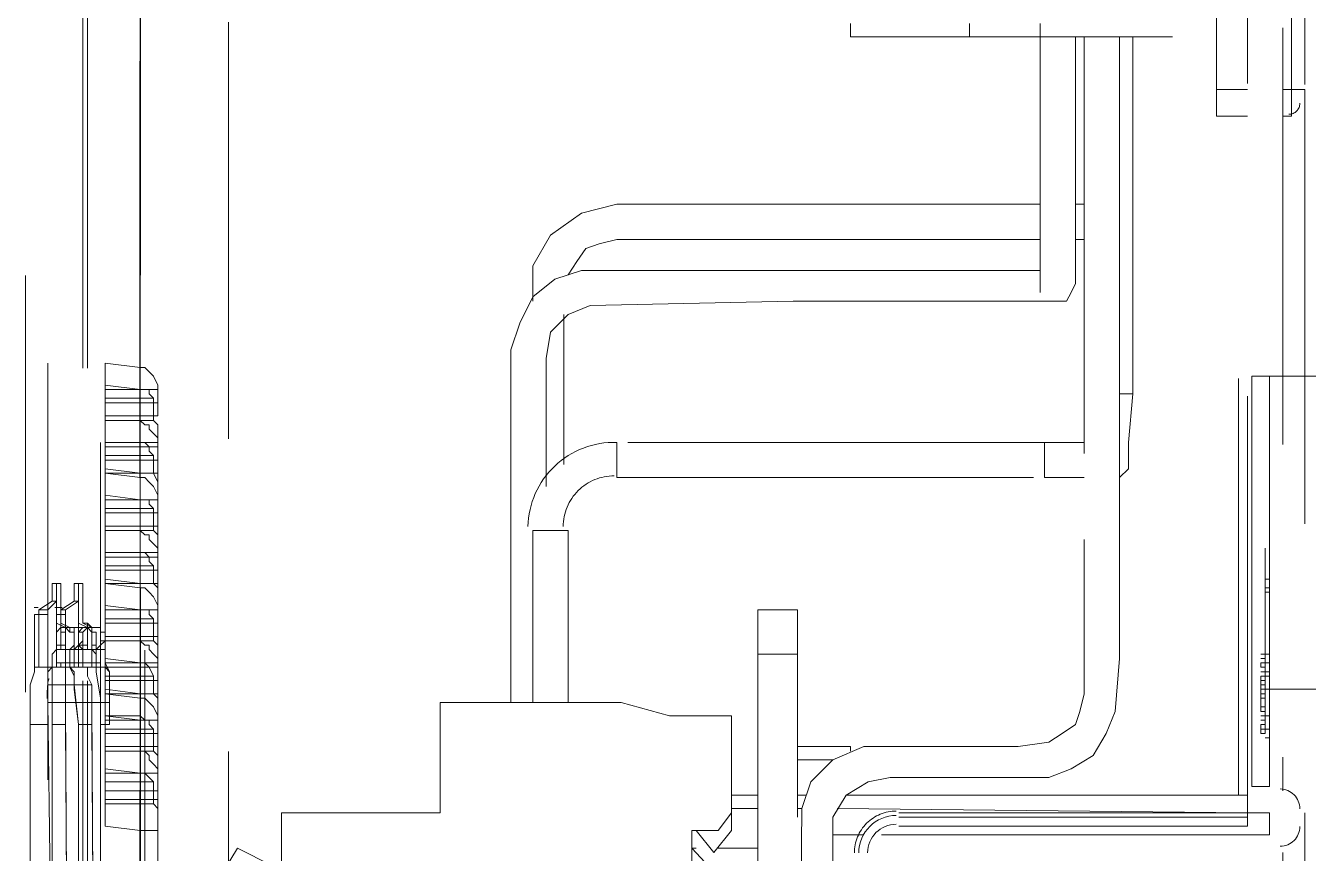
# Model space of a CAD drawing. Header units: metres. Extents: x 2999 to 3164, y 1641 to 1678.
# Drawn here: x 3140.785 to 3141.4, y 1665.201 to 1665.599 of the extents above; entities that cross this region are included whole.
import ezdxf

# ---------------------------------------------------------------- set-up
doc = ezdxf.new("R2010")
doc.units = ezdxf.units.M
doc.linetypes.add('CONTORNO_QUADRO_T', pattern=[0.35, 0.2, -0.15])
doc.layers.add('PDF28_Geometry', color=7, linetype='Continuous')

msp = doc.modelspace()

# ---------------------------------------------------------------- linework, layer by layer
at = {"layer": 'PDF28_Geometry', "linetype": 'CONTORNO_QUADRO_T', "lineweight": 25}
msp.add_lwpolyline([(3140.83991, 1660.48166), (3140.83991, 1668.34292), (3140.83991, 1668.47892), (3140.83991, 1662.10514)], dxfattribs=at)
at = {"layer": 'PDF28_Geometry', "linetype": 'CONTORNO_QUADRO_T', "lineweight": 15}
for points in [[(3140.83991, 1666.44851), (3140.83991, 1666.44639), (3140.83991, 1664.73402), (3140.83991, 1664.7319), (3140.83991, 1664.72979), (3140.83991, 1663.01741), (3140.83991, 1663.0153), (3140.83991, 1663.01318)], [(3140.89918, 1666.39348), (3140.89918, 1666.30034), (3140.88225, 1666.30034), (3140.88225, 1665.19545)], [(3140.83991, 1666.37866), (3140.83991, 1664.88219)], [(3140.80817, 1666.36596), (3140.81028, 1666.36384), (3140.81028, 1666.35749), (3140.8124, 1666.33421), (3140.8124, 1664.77635), (3140.81028, 1664.75519), (3140.81028, 1664.74884), (3140.80817, 1664.74672), (3140.787, 1664.74884), (3140.787, 1664.78905), (3140.787, 1664.8208), (3140.787, 1664.82504), (3140.787, 1664.8335), (3140.787, 1664.83774), (3140.787, 1664.8335), (3140.787, 1664.82504), (3140.787, 1664.83139), (3140.787, 1664.83562)], [(3140.78488, 1664.92875), (3140.78488, 1666.35326)], [(3140.8124, 1666.33421), (3140.81452, 1666.33421), (3140.81452, 1664.77635), (3140.8124, 1664.77635)], [(3141.3712, 1664.90335), (3141.3712, 1665.21027), (3141.38178, 1665.21027), (3141.38178, 1665.22085), (3141.3712, 1665.22085), (3141.3712, 1666.25166)], [(3141.33521, 1666.24531), (3141.33521, 1665.59338), (3141.27171, 1665.59338), (3141.27171, 1665.59973)], [(3141.35638, 1665.61667), (3141.35638, 1665.56798), (3141.3712, 1665.56798)], [(3141.23785, 1665.59973), (3141.23785, 1665.59338), (3141.1807, 1665.59338), (3141.1807, 1665.59973)], [(3141.03465, 1665.37748), (3141.03465, 1665.42617), (3141.03465, 1665.43887), (3141.03676, 1665.45157), (3141.04523, 1665.46003), (3141.05581, 1665.46427), (3141.15318, 1665.46638), (3141.25055, 1665.46638), (3141.27171, 1665.46638), (3141.27806, 1665.46638), (3141.28018, 1665.46638), (3141.28441, 1665.46638), (3141.28653, 1665.47062), (3141.28865, 1665.47485), (3141.28865, 1665.47908), (3141.28865, 1665.49178), (3141.28865, 1665.52353), (3141.28865, 1665.59338)], [(3141.29288, 1665.59338), (3141.29288, 1665.35208), (3141.29288, 1665.29282), (3141.29288, 1665.278), (3141.29076, 1665.26953), (3141.28865, 1665.26318), (3141.2823, 1665.25895), (3141.27595, 1665.25472), (3141.26113, 1665.2526), (3141.20186, 1665.2526), (3141.18705, 1665.2526), (3141.17223, 1665.24625), (3141.16165, 1665.23567), (3141.15741, 1665.22297), (3141.1553, 1664.98167)], [(3141.17223, 1664.92664), (3141.17223, 1664.92875), (3141.17223, 1664.9351), (3141.17223, 1664.95839), (3141.17223, 1665.00707), (3141.17223, 1665.10655), (3141.17223, 1665.20603), (3141.17223, 1665.21873), (3141.17858, 1665.22932), (3141.18916, 1665.23567), (3141.19975, 1665.23778), (3141.25055, 1665.23778), (3141.27595, 1665.23778), (3141.28653, 1665.24202), (3141.29711, 1665.24837), (3141.30346, 1665.25895), (3141.3077, 1665.26953), (3141.30981, 1665.29493), (3141.30981, 1665.39442), (3141.30981, 1665.59338)], [(3141.23785, 1665.59338), (3141.27171, 1665.59338), (3141.27171, 1665.50448), (3141.27171, 1665.48332), (3141.27171, 1665.47697), (3141.27171, 1665.47273), (3141.27171, 1665.47062)], [(3141.30981, 1665.38172), (3141.31405, 1665.38595), (3141.31405, 1665.39018), (3141.31405, 1665.39865), (3141.31616, 1665.42193), (3141.31616, 1665.59338)], [(3141.38813, 1665.59762), (3141.38813, 1665.23143)], [(3141.35638, 1665.56798), (3141.35638, 1665.55528), (3141.3712, 1665.55528)], [(3141.39236, 1665.56798), (3141.38813, 1665.56798)], [(3141.39871, 1665.56798), (3141.39871, 1665.55952), (3141.39871, 1665.22085), (3141.39871, 1665.21238), (3141.39871, 1664.7446)], [(3141.36696, 1665.22932), (3141.36696, 1665.55528)], [(3141.38813, 1665.55528), (3141.39236, 1665.55528)], [(3141.27171, 1665.51295), (3141.13625, 1665.51295), (3141.06851, 1665.51295), (3141.05158, 1665.50872), (3141.03676, 1665.49813), (3141.0283, 1665.48332), (3141.0283, 1665.46638)], [(3141.29288, 1665.51295), (3141.28865, 1665.51295)], [(3141.04523, 1665.47908), (3141.04946, 1665.48543), (3141.0537, 1665.49178), (3141.06005, 1665.4939), (3141.06851, 1665.49602), (3141.09603, 1665.49602), (3141.1553, 1665.49602), (3141.27171, 1665.49602)], [(3141.28865, 1665.49602), (3141.29288, 1665.49602)], [(3141.27171, 1665.4812), (3141.26113, 1665.4812), (3141.24843, 1665.4812), (3141.22091, 1665.4812), (3141.16376, 1665.4812), (3141.05158, 1665.4812), (3141.03888, 1665.47697), (3141.0283, 1665.4685), (3141.02195, 1665.4558), (3141.01771, 1665.4431), (3141.01771, 1665.38595), (3141.01771, 1665.27377)], [(3141.04311, 1665.38807), (3141.04311, 1665.39653), (3141.04311, 1665.42193), (3141.04311, 1665.44733), (3141.04311, 1665.45792), (3141.04311, 1665.46003)], [(3141.38178, 1665.4304), (3141.43681, 1665.4304), (3141.66118, 1665.4304)], [(3140.83991, 1665.41135), (3140.82298, 1665.41135), (3140.82298, 1665.39865), (3140.83991, 1665.39865)], [(3140.82298, 1665.40923), (3140.83991, 1665.40923)], [(3140.82298, 1665.38383), (3140.83991, 1665.38383), (3140.82298, 1665.38595), (3140.82298, 1665.37325), (3140.83991, 1665.37113)], [(3141.06851, 1665.38172), (3141.27383, 1665.38172), (3141.29288, 1665.38172)], [(3140.83991, 1665.35843), (3140.82298, 1665.35843), (3140.82298, 1665.34573), (3140.83991, 1665.34573)], [(3140.82298, 1665.35632), (3140.83991, 1665.35632)], [(3141.0283, 1665.35632), (3141.0283, 1665.27377)], [(3141.04523, 1665.27377), (3141.04523, 1665.35632)], [(3141.37966, 1665.34785), (3141.37966, 1665.33938), (3141.37966, 1665.26742)], [(3141.37966, 1665.34362), (3141.37966, 1665.34362)], [(3140.82298, 1665.33092), (3140.83991, 1665.33092), (3140.82298, 1665.33303), (3140.82298, 1665.32033), (3140.83991, 1665.31822)], [(3141.38178, 1665.33303), (3141.37966, 1665.33303)], [(3141.37966, 1665.32668), (3141.37966, 1665.32668)], [(3141.37966, 1665.32668), (3141.37966, 1665.32668)], [(3141.37966, 1665.32668), (3141.37966, 1665.32668)], [(3141.37966, 1665.32668), (3141.38178, 1665.32668)], [(3140.78912, 1665.3161), (3140.78912, 1665.2907), (3140.78912, 1665.28858), (3140.787, 1665.28223), (3140.787, 1665.26318), (3140.787, 1665.09385), (3140.787, 1664.9605), (3140.787, 1664.94145), (3140.78912, 1664.9351), (3140.78912, 1664.93299), (3140.80605, 1664.93299), (3140.80817, 1664.9351), (3140.80817, 1664.94145), (3140.81028, 1664.9605), (3140.81028, 1665.12984), (3140.81028, 1665.26318), (3140.80817, 1665.28223), (3140.80817, 1665.28858), (3140.80605, 1665.2907)], [(3140.79123, 1665.3161), (3140.79123, 1665.3161)], [(3140.7997, 1665.3161), (3140.7997, 1665.2907), (3140.7997, 1665.3161), (3140.80182, 1665.3161), (3140.80393, 1665.3161), (3140.80393, 1665.2907), (3140.80605, 1665.2907), (3140.80817, 1665.28647), (3140.80817, 1665.28012), (3140.81028, 1665.26318), (3140.81028, 1665.12984), (3140.81028, 1664.9605), (3140.81028, 1664.9478), (3140.80817, 1664.93722)], [(3141.13625, 1665.29705), (3141.13625, 1665.31822), (3141.1553, 1665.31822), (3141.1553, 1665.29705)], [(3141.37966, 1665.31822), (3141.37966, 1665.31822)], [(3141.37966, 1665.31187), (3141.37966, 1665.31187)], [(3141.37966, 1665.30975), (3141.37966, 1665.30975)], [(3141.37966, 1665.30975), (3141.37966, 1665.30975)], [(3141.37966, 1665.30975), (3141.37966, 1665.30975)], [(3141.37966, 1665.30975), (3141.37966, 1665.30975)], [(3141.37966, 1665.30975), (3141.37966, 1665.30975)], [(3140.83991, 1665.30552), (3140.82298, 1665.30552), (3140.82298, 1665.29282), (3140.83991, 1665.29282)], [(3140.82298, 1665.3034), (3140.83991, 1665.3034)], [(3141.37966, 1665.30763), (3141.37966, 1665.30763)], [(3141.37966, 1665.30552), (3141.37966, 1665.30552)], [(3141.37966, 1665.3034), (3141.37966, 1665.3034)], [(3141.37966, 1665.3034), (3141.37966, 1665.3034)], [(3141.37966, 1665.3034), (3141.37966, 1665.3034)], [(3141.37966, 1665.3034), (3141.37966, 1665.3034)], [(3141.1553, 1665.21873), (3141.1553, 1665.29705), (3141.13625, 1665.29705), (3141.13625, 1665.01342), (3141.1553, 1665.01342)], [(3141.37966, 1665.29705), (3141.37755, 1665.29705), (3141.37966, 1665.29705)], [(3141.37966, 1665.29705), (3141.37755, 1665.29705), (3141.37966, 1665.29705)], [(3141.37755, 1665.29705), (3141.37755, 1665.29705)], [(3141.37966, 1665.29705), (3141.38178, 1665.29705)], [(3140.79758, 1664.9605), (3140.79547, 1665.26318), (3140.79547, 1665.26953), (3140.79547, 1665.27377), (3140.79547, 1665.278), (3140.79547, 1665.28223), (3140.79547, 1665.28647), (3140.79547, 1665.28858), (3140.79758, 1665.2907), (3140.79547, 1665.28858), (3140.79547, 1665.28647), (3140.79547, 1665.28223), (3140.79547, 1665.278), (3140.79547, 1665.27377), (3140.79547, 1665.26953), (3140.79547, 1665.26318), (3140.787, 1665.26318), (3140.787, 1665.09385)], [(3140.78912, 1665.2907), (3140.78912, 1665.28858), (3140.787, 1665.28223), (3140.787, 1665.26318)], [(3140.80393, 1665.2907), (3140.7997, 1665.2907), (3140.79123, 1665.2907)], [(3141.37966, 1665.29493), (3141.37755, 1665.29493), (3141.37966, 1665.29493)], [(3141.37755, 1665.29493), (3141.37966, 1665.29493)], [(3141.37755, 1665.2907), (3141.37966, 1665.2907), (3141.37755, 1665.2907), (3141.37966, 1665.2907), (3141.37755, 1665.2907), (3141.37755, 1665.29282), (3141.37966, 1665.29282), (3141.37755, 1665.29282), (3141.37966, 1665.29282), (3141.37755, 1665.29282)], [(3141.37966, 1665.2907), (3141.37755, 1665.2907), (3141.37966, 1665.2907)], [(3141.37966, 1665.2907), (3141.37755, 1665.2907), (3141.37966, 1665.2907)], [(3141.37966, 1665.29493), (3141.37966, 1665.29493)], [(3141.37966, 1665.29493), (3141.37966, 1665.29493)], [(3141.37966, 1665.29282), (3141.37966, 1665.29282)], [(3141.38178, 1665.28858), (3141.37966, 1665.28858), (3141.37966, 1665.29282), (3141.38178, 1665.29282)], [(3141.37755, 1665.28858), (3141.37966, 1665.28858)], [(3141.37755, 1665.28858), (3141.37966, 1665.28858)], [(3141.37755, 1665.28858), (3141.37966, 1665.28858), (3141.37755, 1665.28858)], [(3140.80817, 1665.28223), (3140.79547, 1665.28223)], [(3140.82298, 1665.278), (3140.83991, 1665.278), (3140.82298, 1665.28012), (3140.82298, 1665.26742), (3140.83991, 1665.2653)], [(3141.37966, 1665.28223), (3141.37966, 1665.28223)], [(3141.37966, 1665.28223), (3141.37966, 1665.28223)], [(3141.37966, 1665.28223), (3141.37966, 1665.28223)], [(3141.37966, 1665.28223), (3141.37966, 1665.28223)], [(3141.37966, 1665.28223), (3141.37966, 1665.28223)], [(3141.37966, 1665.28223), (3141.37966, 1665.28223)], [(3141.37966, 1665.28223), (3141.37966, 1665.28223)], [(3141.37966, 1665.28012), (3141.37966, 1665.28012)], [(3141.37966, 1665.28012), (3141.37966, 1665.28012)], [(3141.37966, 1665.278), (3141.37966, 1665.278)], [(3141.37966, 1665.278), (3141.37966, 1665.278)], [(3141.37966, 1665.278), (3141.37966, 1665.278)], [(3141.38178, 1665.28012), (3141.43681, 1665.28012), (3141.56381, 1665.28012)], [(3140.79547, 1665.27377), (3140.81028, 1665.27377), (3140.79547, 1665.27377), (3140.7997, 1664.94992), (3140.81028, 1664.94992), (3140.7997, 1664.94992)], [(3141.37755, 1665.27588), (3141.37755, 1665.27588)], [(3141.37966, 1665.27588), (3141.37966, 1665.27588)], [(3141.37966, 1665.27377), (3141.37966, 1665.27377)], [(3141.37966, 1665.27377), (3141.37966, 1665.27377)], [(3141.37966, 1665.27165), (3141.37966, 1665.27165)], [(3141.37966, 1665.27165), (3141.37966, 1665.27165)], [(3141.37966, 1665.26953), (3141.37966, 1665.26953)], [(3141.37755, 1665.26107), (3141.37755, 1665.26107)], [(3141.37966, 1665.2653), (3141.37966, 1665.2653)], [(3141.37966, 1665.2653), (3141.37966, 1665.2653)], [(3141.37966, 1665.2653), (3141.37966, 1665.2653)], [(3141.37966, 1665.2653), (3141.37966, 1665.2653)], [(3141.37966, 1665.2653), (3141.37966, 1665.2653)], [(3141.37966, 1665.2653), (3141.37966, 1665.2653)], [(3141.37966, 1665.2653), (3141.37966, 1665.2653)], [(3141.37966, 1665.2653), (3141.37966, 1665.2653)], [(3141.37966, 1665.25895), (3141.37966, 1665.25895)], [(3140.83991, 1665.2526), (3140.82298, 1665.2526), (3140.82298, 1665.2399), (3140.83991, 1665.2399)], [(3140.82298, 1665.25048), (3140.83991, 1665.25048)], [(3141.1553, 1665.2526), (3141.1807, 1665.2526), (3141.1807, 1665.25048)], [(3141.17223, 1665.24625), (3141.1553, 1665.24625)], [(3141.12355, 1665.22932), (3141.13625, 1665.22932)], [(3141.1553, 1665.22932), (3141.15953, 1665.22932)], [(3141.17858, 1665.22932), (3141.3712, 1665.22932)], [(3140.83991, 1665.2272), (3140.82298, 1665.2272), (3140.82298, 1665.2145), (3140.83991, 1665.21238)], [(3140.82298, 1665.22508), (3140.83991, 1665.22508)], [(3141.12355, 1665.22297), (3141.13625, 1665.22297)], [(3141.1553, 1665.22297), (3141.15741, 1665.22297)], [(3141.17435, 1665.22297), (3141.3712, 1665.22085)], [(3141.10661, 1665.21238), (3141.11508, 1665.2018), (3141.12355, 1665.21238), (3141.12355, 1665.22085)], [(3141.17223, 1665.21027), (3141.18705, 1665.21027)], [(3141.19551, 1665.21027), (3141.3712, 1665.21027)], [(3140.90341, 1665.19545), (3140.88648, 1665.20392), (3140.88013, 1665.19333), (3140.89706, 1665.18487)], [(3141.10661, 1665.20392), (3141.1045, 1665.20392), (3141.13625, 1665.17005)], [(3141.1172, 1665.20392), (3141.1172, 1665.20392)], [(3141.38813, 1665.2018), (3141.38813, 1664.897)]]:
    msp.add_lwpolyline(points, dxfattribs=at)
for points in [[(3141.39871, 1666.12043), (3141.39871, 1665.56798), (3141.39236, 1665.56798), (3141.39236, 1666.12043)], [(3141.38178, 1665.23355), (3141.37331, 1665.23355), (3141.37331, 1665.4304), (3141.38178, 1665.4304)], [(3141.37966, 1665.3288), (3141.38178, 1665.3288)], [(3140.79123, 1665.3161), (3140.79123, 1665.2907), (3140.78912, 1665.2907), (3140.78912, 1665.3161)], [(3141.37966, 1665.29493), (3141.37755, 1665.29493)], [(3141.37966, 1665.28858), (3141.37755, 1665.28858)], [(3141.37966, 1665.28858), (3141.37755, 1665.28858)], [(3141.1172, 1665.21238), (3141.12355, 1665.22085), (3141.12355, 1665.26742), (3141.09391, 1665.26742), (3141.07063, 1665.27377), (3140.98385, 1665.27377), (3140.98385, 1665.22085), (3140.90765, 1665.22085), (3140.90765, 1665.0748), (3140.98385, 1665.0748), (3140.98385, 1665.02189), (3141.07063, 1665.02189), (3141.09391, 1665.02824), (3141.12355, 1665.02824), (3141.12355, 1665.09385), (3141.11085, 1665.09385), (3141.11085, 1665.08962), (3141.1045, 1665.08962), (3141.1045, 1665.21238)], [(3141.1172, 1665.20392), (3141.13625, 1665.20392)]]:
    msp.add_lwpolyline(points, close=True, dxfattribs=at)
at = {"layer": 'PDF28_Geometry', "linetype": 'CONTORNO_QUADRO_T', "lineweight": 0}
for points in [[(3140.82298, 1665.66747), (3140.82298, 1665.66958), (3140.83991, 1665.66958), (3140.83991, 1665.43463)], [(3140.79547, 1665.43675), (3140.79547, 1664.83985), (3140.79547, 1664.83562), (3140.79547, 1664.82715), (3140.80182, 1664.82715), (3140.7997, 1664.82715), (3140.7997, 1664.82292), (3140.79547, 1664.82292), (3140.79547, 1664.82927), (3140.79547, 1664.82292), (3140.79547, 1664.78059), (3140.80182, 1664.78059)], [(3140.82298, 1665.42405), (3140.84838, 1665.42405), (3140.84838, 1665.42617), (3140.84626, 1665.4304), (3140.84415, 1665.43252), (3140.84203, 1665.43463), (3140.83991, 1665.43463), (3140.82298, 1665.43675), (3140.82298, 1665.42405), (3140.82298, 1665.4177), (3140.82298, 1665.41135)], [(3140.82298, 1665.40923), (3140.83991, 1665.40923), (3140.83991, 1665.42405), (3140.82298, 1665.42617)], [(3140.82298, 1665.41982), (3140.84626, 1665.41982)], [(3140.84626, 1665.40923), (3140.84626, 1665.41982), (3140.84415, 1665.42193), (3140.84415, 1665.42405), (3140.84203, 1665.42405), (3140.83991, 1665.42405)], [(3140.84838, 1665.42405), (3140.84838, 1665.4177)], [(3140.82298, 1665.4177), (3140.84838, 1665.4177), (3140.84838, 1665.41347), (3140.84838, 1665.41135), (3140.83991, 1665.41135)], [(3140.84838, 1665.39653), (3140.82298, 1665.39653), (3140.82298, 1665.39865), (3140.83991, 1665.39865), (3140.84838, 1665.39865), (3140.84838, 1665.40077), (3140.84838, 1665.405), (3140.84838, 1665.40712), (3140.84626, 1665.40923), (3140.83991, 1665.40923), (3140.84203, 1665.40712), (3140.84415, 1665.40712), (3140.84415, 1665.405), (3140.84626, 1665.40288), (3140.84838, 1665.40077), (3140.84838, 1665.39653), (3140.84838, 1665.39018), (3140.84838, 1665.38807), (3140.84838, 1665.38383), (3140.83991, 1665.38383), (3140.84626, 1665.38383), (3140.84838, 1665.3796), (3140.84838, 1665.37748), (3140.84838, 1665.37537), (3140.84838, 1665.37113), (3140.83991, 1665.37113), (3140.82298, 1665.37325), (3140.82298, 1665.37113), (3140.82298, 1665.36478), (3140.82298, 1665.35843)], [(3140.82087, 1665.39865), (3140.82087, 1664.77635)], [(3140.83991, 1665.38172), (3140.83991, 1665.39865), (3140.84203, 1665.39865), (3140.84415, 1665.39653), (3140.84415, 1665.39442), (3140.84626, 1665.3923), (3140.82298, 1665.3923)], [(3140.82298, 1665.39653), (3140.82298, 1665.39018), (3140.84838, 1665.39018)], [(3140.84838, 1665.39442), (3140.84838, 1664.75307), (3140.84626, 1664.75307), (3140.83991, 1664.75307), (3140.81875, 1664.75307), (3140.81875, 1664.75519), (3140.82087, 1664.75942), (3140.82087, 1664.77635)], [(3140.82298, 1665.39018), (3140.82298, 1665.38595)], [(3140.83991, 1664.74672), (3140.84203, 1664.74249), (3140.83991, 1664.7446), (3140.84203, 1664.74249), (3140.84203, 1664.74884), (3140.83991, 1664.74884), (3140.84203, 1664.74884), (3140.84203, 1665.3923)], [(3140.84626, 1665.38383), (3140.84626, 1665.3923)], [(3140.82298, 1665.37113), (3140.84838, 1665.37113), (3140.84838, 1665.37325), (3140.84626, 1665.37748), (3140.84415, 1665.3796), (3140.84203, 1665.38172), (3140.83991, 1665.38172), (3140.82298, 1665.38383)], [(3140.84626, 1665.3669), (3140.84415, 1665.36902), (3140.84415, 1665.37113), (3140.84203, 1665.37113), (3140.83991, 1665.37113), (3140.83991, 1665.35632), (3140.84626, 1665.35632)], [(3140.84838, 1665.37113), (3140.84838, 1665.36478)], [(3140.82298, 1665.33092), (3140.83991, 1665.3288), (3140.83991, 1665.34573), (3140.84838, 1665.34573), (3140.84838, 1665.34785), (3140.84838, 1665.35208), (3140.84838, 1665.3542), (3140.84626, 1665.35632), (3140.84626, 1665.3669), (3140.82298, 1665.3669)], [(3140.83991, 1665.35843), (3140.84838, 1665.35843), (3140.84838, 1665.36055), (3140.84838, 1665.36478), (3140.82298, 1665.36478)], [(3140.82298, 1665.35632), (3140.83991, 1665.35632), (3140.84203, 1665.3542), (3140.84415, 1665.3542), (3140.84415, 1665.35208), (3140.84626, 1665.34997), (3140.84838, 1665.34785), (3140.84838, 1665.34362), (3140.82298, 1665.34362), (3140.82298, 1665.34573), (3140.83991, 1665.34573), (3140.84203, 1665.34573), (3140.84415, 1665.34362), (3140.84415, 1665.3415), (3140.84626, 1665.33938)], [(3140.82298, 1665.34362), (3140.82298, 1665.33727), (3140.82298, 1665.33303)], [(3140.84838, 1665.34362), (3140.84838, 1665.33727), (3140.82298, 1665.33727)], [(3140.82298, 1665.33938), (3140.84626, 1665.33938), (3140.84626, 1665.33092), (3140.83991, 1665.33092), (3140.84838, 1665.33092), (3140.84838, 1665.33515), (3140.84838, 1665.33727)], [(3140.79758, 1665.32245), (3140.79758, 1665.33092), (3140.7997, 1665.33092), (3140.7997, 1665.32245)], [(3140.79758, 1665.33092), (3140.7997, 1665.33092), (3140.80182, 1665.33092)], [(3140.81028, 1665.31187), (3140.81028, 1665.33092), (3140.81028, 1665.31187), (3140.81028, 1665.30763), (3140.81028, 1665.3034), (3140.81028, 1665.29917), (3140.80182, 1665.29917), (3140.80182, 1665.31187), (3140.80182, 1665.33092), (3140.7997, 1665.33092), (3140.7997, 1665.31187), (3140.80393, 1665.30975), (3140.80182, 1665.30975), (3140.7997, 1665.30763), (3140.7997, 1665.31187), (3140.7997, 1665.33092)], [(3140.7997, 1665.33092), (3140.7997, 1665.33092)], [(3140.80182, 1665.3161), (3140.80182, 1665.31822), (3140.80817, 1665.32245), (3140.80817, 1665.33092), (3140.81028, 1665.33092), (3140.80817, 1665.33092)], [(3140.82087, 1665.09385), (3140.82087, 1665.26318), (3140.82087, 1665.27588), (3140.81875, 1665.28858), (3140.81875, 1665.29705), (3140.81663, 1665.29917), (3140.81452, 1665.29917), (3140.81452, 1665.31187), (3140.8124, 1665.31187), (3140.8124, 1665.33092), (3140.81028, 1665.33092), (3140.81028, 1665.32245), (3140.80393, 1665.31822), (3140.80393, 1665.3161)], [(3140.81028, 1665.33092), (3140.81028, 1665.33092)], [(3140.8124, 1665.33092), (3140.81028, 1665.33092)], [(3140.82298, 1665.30552), (3140.82298, 1665.31187), (3140.82298, 1665.31822), (3140.82298, 1665.32033), (3140.83991, 1665.31822), (3140.84203, 1665.31822), (3140.84415, 1665.31822), (3140.84415, 1665.3161), (3140.84626, 1665.31398), (3140.84626, 1665.3034), (3140.83991, 1665.3034), (3140.83991, 1665.31822), (3140.84838, 1665.31822), (3140.84838, 1665.32245), (3140.84838, 1665.32457), (3140.84838, 1665.3288), (3140.84626, 1665.33092)], [(3140.83991, 1665.3288), (3140.84203, 1665.3288), (3140.84415, 1665.32668), (3140.84626, 1665.32457), (3140.84838, 1665.32033), (3140.84838, 1665.31822), (3140.82298, 1665.31822)], [(3140.79547, 1665.31822), (3140.7997, 1665.32245), (3140.79758, 1665.32245), (3140.79123, 1665.31822)], [(3140.81028, 1665.32245), (3140.80817, 1665.32245)], [(3140.79123, 1665.3161), (3140.79547, 1665.3161)], [(3140.80393, 1665.31822), (3140.80182, 1665.31822)], [(3140.80393, 1665.3161), (3140.80393, 1665.3161)], [(3140.84838, 1665.31822), (3140.84838, 1665.31187)], [(3140.7997, 1665.31187), (3140.80393, 1665.30975), (3140.80393, 1665.29917), (3140.80182, 1665.29917), (3140.80182, 1665.30128), (3140.7997, 1665.30128), (3140.7997, 1665.30763), (3140.80182, 1665.30975), (3140.80393, 1665.30975), (3140.80817, 1665.30975)], [(3140.81663, 1665.29917), (3140.81452, 1665.29917), (3140.81028, 1665.29917), (3140.81028, 1665.2907), (3140.81028, 1665.29282), (3140.8124, 1665.29282), (3140.8124, 1665.2907), (3140.8124, 1665.3034), (3140.8124, 1665.30128), (3140.81028, 1665.30128), (3140.80817, 1665.29917), (3140.81028, 1665.30128), (3140.8124, 1665.3034), (3140.8124, 1665.30552), (3140.8124, 1665.30763), (3140.81028, 1665.30763), (3140.81028, 1665.30975), (3140.80817, 1665.30975), (3140.80605, 1665.30975), (3140.80182, 1665.31187), (3140.80605, 1665.30975), (3140.80393, 1665.30975), (3140.80393, 1665.30763), (3140.80182, 1665.30763), (3140.80182, 1665.30552), (3140.80182, 1665.3034), (3140.80182, 1665.30128), (3140.80393, 1665.30128), (3140.80393, 1665.29917), (3140.80605, 1665.29917), (3140.80817, 1665.29917), (3140.81028, 1665.30128), (3140.8124, 1665.3034), (3140.8124, 1665.2907)], [(3140.80393, 1665.30975), (3140.80393, 1665.30975)], [(3140.80817, 1665.29917), (3140.80817, 1665.30975), (3140.80605, 1665.30975)], [(3140.81028, 1665.31187), (3140.81452, 1665.30975), (3140.81028, 1665.31187)], [(3140.81028, 1665.3034), (3140.81028, 1665.30128), (3140.8124, 1665.29917), (3140.81452, 1665.29917), (3140.81452, 1665.30975), (3140.81663, 1665.30763), (3140.81875, 1665.30763), (3140.81875, 1665.30552), (3140.81875, 1665.3034)], [(3140.81028, 1665.30763), (3140.81028, 1665.30975), (3140.8124, 1665.30975), (3140.81452, 1665.30975), (3140.81663, 1665.30975), (3140.81452, 1665.30975), (3140.8124, 1665.30763), (3140.8124, 1665.30552), (3140.8124, 1665.3034), (3140.8124, 1665.30128), (3140.81452, 1665.30128), (3140.81452, 1665.29917), (3140.81663, 1665.29917), (3140.81875, 1665.29917), (3140.82087, 1665.30128), (3140.82087, 1665.3034), (3140.82298, 1665.3034)], [(3140.8124, 1665.31187), (3140.81663, 1665.30975), (3140.81452, 1665.31187)], [(3140.82298, 1665.31398), (3140.84626, 1665.31398)], [(3140.83991, 1665.30552), (3140.84838, 1665.30552), (3140.84838, 1665.30763), (3140.84838, 1665.31187), (3140.82298, 1665.31187)], [(3140.80182, 1665.29917), (3140.7997, 1665.29917), (3140.7997, 1665.30128), (3140.80182, 1665.30128), (3140.80182, 1665.29917), (3140.80393, 1665.29917), (3140.80605, 1665.29917), (3140.80817, 1665.30128), (3140.80817, 1665.3034), (3140.80817, 1665.2907), (3140.80605, 1665.2907), (3140.80605, 1665.29917), (3140.80393, 1665.29917), (3140.80393, 1665.29705), (3140.80393, 1665.29282), (3140.80393, 1665.28858), (3140.80393, 1665.28223), (3140.80393, 1665.27588), (3140.80393, 1665.26953), (3140.80393, 1665.26318), (3140.80605, 1664.9605)], [(3140.7997, 1665.29282), (3140.80817, 1665.29282), (3140.80817, 1665.2907), (3140.80817, 1665.3034)], [(3140.80182, 1665.29282), (3140.81028, 1665.29282), (3140.81028, 1665.2907), (3140.81663, 1665.2907), (3140.81663, 1665.29917), (3140.81875, 1665.29917), (3140.82087, 1665.30128), (3140.82298, 1665.3034), (3140.82298, 1665.2907), (3140.82298, 1665.3034), (3140.83991, 1665.3034), (3140.84203, 1665.30128), (3140.84415, 1665.30128), (3140.84415, 1665.29917), (3140.84626, 1665.29705), (3140.84838, 1665.29493), (3140.84838, 1665.2907)], [(3140.80817, 1665.3034), (3140.80817, 1665.3034)], [(3140.8124, 1665.3034), (3140.8124, 1665.3034)], [(3140.81875, 1665.2907), (3140.81875, 1665.3034), (3140.81875, 1665.2907)], [(3140.84626, 1665.3034), (3140.84838, 1665.30128), (3140.84838, 1665.29917), (3140.84838, 1665.29493), (3140.84838, 1665.29282), (3140.83991, 1665.29282), (3140.82298, 1665.29493)], [(3140.82298, 1665.3034), (3140.82298, 1665.3034)], [(3140.80393, 1665.29917), (3140.80605, 1665.29917), (3140.80393, 1665.29917), (3140.80393, 1665.29705), (3140.80393, 1665.29282), (3140.80393, 1665.28858), (3140.80393, 1665.28223), (3140.80393, 1665.27588), (3140.80393, 1665.26953), (3140.80393, 1665.26318), (3140.79758, 1665.26318), (3140.79758, 1665.28858), (3140.79758, 1665.29705), (3140.7997, 1665.29917), (3140.79758, 1665.29705), (3140.79758, 1665.28858), (3140.79758, 1665.26318), (3140.79758, 1665.12984)], [(3140.7997, 1665.29917), (3140.7997, 1665.29917)], [(3140.82298, 1665.29917), (3140.81663, 1665.29917), (3140.81875, 1665.29705), (3140.81875, 1665.28858), (3140.82087, 1665.27588), (3140.82087, 1665.26318)], [(3140.82087, 1665.29917), (3140.82087, 1665.2907), (3140.82298, 1665.2907)], [(3140.82722, 1664.9605), (3140.8251, 1665.26318), (3140.8251, 1665.26953), (3140.8251, 1665.27588), (3140.8251, 1665.28223), (3140.8251, 1665.28858), (3140.82298, 1665.29282), (3140.82298, 1665.29705), (3140.82298, 1665.29917), (3140.82298, 1665.29705), (3140.82298, 1665.29282), (3140.8251, 1665.28858), (3140.8251, 1665.28223), (3140.8251, 1665.27588), (3140.8251, 1665.26953), (3140.8251, 1665.26318), (3140.82087, 1665.26318), (3140.82087, 1665.09385)], [(3140.7997, 1665.2907), (3140.7997, 1665.29282), (3140.80182, 1665.29282), (3140.80182, 1665.2907)], [(3140.81028, 1665.2907), (3140.80817, 1665.2907), (3140.80605, 1665.2907), (3140.80393, 1665.2907), (3140.80393, 1665.28858), (3140.80393, 1665.28647), (3140.80393, 1665.28435), (3140.80393, 1665.28012), (3140.80393, 1665.27588), (3140.80393, 1665.27377), (3140.8251, 1665.27377), (3140.80393, 1665.27377), (3140.80605, 1664.94992)], [(3140.80605, 1665.2907), (3140.80605, 1665.2907)], [(3140.80817, 1665.2907), (3140.80605, 1665.2907), (3140.81452, 1665.2907)], [(3140.8124, 1665.29282), (3140.82087, 1665.29282), (3140.82087, 1665.2907), (3140.81875, 1665.2907), (3140.81875, 1665.29282), (3140.81028, 1665.29282), (3140.80817, 1665.29282)], [(3140.81028, 1665.26318), (3140.81663, 1665.26318), (3140.81663, 1665.26953), (3140.81663, 1665.27377), (3140.81663, 1665.278), (3140.81663, 1665.28223), (3140.81452, 1665.28647), (3140.81452, 1665.28858), (3140.81452, 1665.2907), (3140.81452, 1665.28858), (3140.81452, 1665.28647), (3140.81663, 1665.28223), (3140.81663, 1665.278), (3140.81663, 1665.27377), (3140.81663, 1665.26953), (3140.81663, 1665.26318), (3140.81875, 1664.9605)], [(3140.81028, 1665.2907), (3140.81028, 1665.2907)], [(3140.81028, 1665.2907), (3140.81028, 1665.2907)], [(3140.81875, 1665.2907), (3140.81663, 1665.2907)], [(3140.82087, 1665.29282), (3140.81875, 1665.29282)], [(3140.82087, 1665.2907), (3140.82087, 1665.2907)], [(3140.82087, 1665.2907), (3140.82087, 1665.2907)], [(3140.82722, 1664.94992), (3140.8251, 1665.27377), (3140.8251, 1665.27588), (3140.8251, 1665.28012), (3140.8251, 1665.28223), (3140.8251, 1665.28647), (3140.8251, 1665.28858), (3140.82298, 1665.2907), (3140.82298, 1665.29282)], [(3140.82298, 1665.28647), (3140.84626, 1665.28647), (3140.84626, 1665.278), (3140.83991, 1665.278), (3140.84838, 1665.278), (3140.84838, 1665.28223), (3140.84838, 1665.28435), (3140.84838, 1665.2907), (3140.82298, 1665.2907), (3140.82298, 1665.28435), (3140.84838, 1665.28435)], [(3140.84626, 1665.28647), (3140.84415, 1665.2907), (3140.84203, 1665.29282), (3140.83991, 1665.29282), (3140.83991, 1665.27588), (3140.84203, 1665.27588), (3140.84415, 1665.27377), (3140.84626, 1665.27165), (3140.84838, 1665.26742), (3140.84838, 1665.2653), (3140.84838, 1665.26953), (3140.84838, 1665.27165), (3140.84838, 1665.27588), (3140.84626, 1665.278)], [(3140.82298, 1665.28435), (3140.82298, 1665.28012)], [(3141.37966, 1665.28435), (3141.37755, 1665.28435), (3141.37966, 1665.28435), (3141.37755, 1665.28435), (3141.37966, 1665.28435), (3141.37755, 1665.28435), (3141.37966, 1665.28435), (3141.37755, 1665.28435), (3141.37966, 1665.28435), (3141.37755, 1665.28435), (3141.37966, 1665.28435), (3141.37755, 1665.28435), (3141.37966, 1665.28435), (3141.37755, 1665.28435), (3141.37755, 1665.28647), (3141.37966, 1665.28647), (3141.37755, 1665.28647), (3141.37966, 1665.28647), (3141.37755, 1665.28647), (3141.37966, 1665.28647), (3141.37755, 1665.28647), (3141.37966, 1665.28647), (3141.37755, 1665.28647)], [(3141.37755, 1665.28647), (3141.37755, 1665.28647)], [(3141.37755, 1665.28435), (3141.37755, 1665.28223), (3141.37966, 1665.28223), (3141.37755, 1665.28223), (3141.37966, 1665.28223), (3141.37755, 1665.28223), (3141.37966, 1665.28223)], [(3141.37966, 1665.28858), (3141.37966, 1665.28858)], [(3141.37966, 1665.28647), (3141.37966, 1665.28647)], [(3141.37966, 1665.28647), (3141.37966, 1665.28647)], [(3141.37966, 1665.28647), (3141.38178, 1665.28647)], [(3140.80817, 1665.28223), (3140.81452, 1665.28223), (3140.81663, 1665.28223), (3140.81663, 1665.28012), (3140.81663, 1665.278), (3140.81663, 1665.27588), (3140.81663, 1665.27377), (3140.81875, 1664.94992), (3140.81875, 1664.9478), (3140.81875, 1664.94569), (3140.81875, 1664.94357), (3140.81875, 1664.94145), (3140.81875, 1664.93934), (3140.80817, 1664.93934)], [(3141.37755, 1665.28223), (3141.37755, 1665.278), (3141.37966, 1665.278)], [(3141.37755, 1665.28012), (3141.37966, 1665.28012)], [(3141.37755, 1665.28012), (3141.37966, 1665.28012)], [(3141.37755, 1665.26742), (3141.37966, 1665.26742), (3141.37966, 1665.28012)], [(3141.38178, 1665.28012), (3141.37755, 1665.28012)], [(3141.38178, 1665.28012), (3141.37755, 1665.28012)], [(3141.37755, 1665.278), (3141.37966, 1665.278), (3141.37755, 1665.278), (3141.37755, 1665.27588), (3141.37966, 1665.27588), (3141.37755, 1665.27588), (3141.37755, 1665.27377), (3141.37755, 1665.27165), (3141.37966, 1665.27165), (3141.37755, 1665.27165), (3141.37966, 1665.27165), (3141.37755, 1665.27165), (3141.37966, 1665.27165)], [(3141.37755, 1665.27588), (3141.37966, 1665.27588)], [(3140.83991, 1665.25048), (3140.82298, 1665.25048), (3140.83991, 1665.25048), (3140.83991, 1665.26742), (3140.84203, 1665.2653), (3140.84415, 1665.2653), (3140.84415, 1665.26318), (3140.84626, 1665.26107), (3140.84626, 1665.25048)], [(3140.82298, 1665.2526), (3140.82298, 1665.25895), (3140.82298, 1665.2653), (3140.82298, 1665.26742), (3140.83991, 1665.26742)], [(3141.37755, 1665.27165), (3141.37966, 1665.27165)], [(3141.37755, 1665.27165), (3141.37755, 1665.27165)], [(3141.37755, 1665.27165), (3141.37966, 1665.27165)], [(3141.37755, 1665.27165), (3141.37755, 1665.27165)], [(3141.37755, 1665.27165), (3141.37755, 1665.26953)], [(3141.37755, 1665.26953), (3141.37966, 1665.26953)], [(3141.37755, 1665.26953), (3141.37966, 1665.26953)], [(3141.37755, 1665.26953), (3141.37966, 1665.26953)], [(3141.37755, 1665.26953), (3141.37966, 1665.26953)], [(3141.37755, 1665.26953), (3141.37966, 1665.26953)], [(3141.37966, 1665.2653), (3141.37755, 1665.2653), (3141.37966, 1665.2653), (3141.37755, 1665.2653), (3141.37966, 1665.2653), (3141.37755, 1665.2653), (3141.37966, 1665.2653), (3141.37755, 1665.2653), (3141.37966, 1665.2653), (3141.37755, 1665.2653), (3141.37966, 1665.2653), (3141.37966, 1665.26742), (3141.37966, 1665.25895), (3141.37755, 1665.25895), (3141.37755, 1665.26107), (3141.37966, 1665.26107), (3141.37755, 1665.26107), (3141.37966, 1665.26107), (3141.38178, 1665.26107)], [(3141.37755, 1665.26742), (3141.37966, 1665.26742)], [(3141.37755, 1665.26742), (3141.37966, 1665.26742)], [(3141.37755, 1665.26742), (3141.37966, 1665.26742)], [(3141.37755, 1665.26742), (3141.37966, 1665.26742)], [(3141.37755, 1665.26742), (3141.37966, 1665.26742)], [(3141.37755, 1665.26742), (3141.37966, 1665.26742)], [(3141.37966, 1665.26742), (3141.37755, 1665.26742)], [(3141.37755, 1665.26742), (3141.37966, 1665.26742)], [(3141.38178, 1665.26742), (3141.37966, 1665.26742)], [(3140.79758, 1665.12984), (3140.79758, 1665.26318)], [(3140.82298, 1665.2653), (3140.84838, 1665.2653)], [(3140.82298, 1665.26107), (3140.84626, 1665.26107)], [(3140.83991, 1665.2653), (3140.84838, 1665.2653), (3140.84838, 1665.25895), (3140.84838, 1665.25472), (3140.84838, 1665.2526), (3140.83991, 1665.2526)], [(3141.37755, 1665.2653), (3141.37755, 1665.2653)], [(3141.37966, 1665.26318), (3141.37755, 1665.26318), (3141.37966, 1665.26318), (3141.37755, 1665.26318), (3141.37966, 1665.26318), (3141.37755, 1665.26318), (3141.37966, 1665.26318), (3141.37755, 1665.26318), (3141.37966, 1665.26318), (3141.37755, 1665.26318), (3141.37966, 1665.26318), (3141.37755, 1665.26318), (3141.37966, 1665.26318), (3141.37755, 1665.26318), (3141.37966, 1665.26318), (3141.37755, 1665.26318), (3141.37966, 1665.26318), (3141.37755, 1665.26318), (3141.37755, 1665.26107), (3141.37966, 1665.26107), (3141.37755, 1665.26107), (3141.37966, 1665.26107), (3141.37755, 1665.26107), (3141.37966, 1665.26107), (3141.37755, 1665.26107)], [(3140.82298, 1665.25895), (3140.84838, 1665.25895)], [(3141.37755, 1665.25895), (3141.37755, 1665.25895)], [(3141.37755, 1665.25895), (3141.37966, 1665.25895)], [(3141.37966, 1665.25895), (3141.37755, 1665.25895)], [(3141.37966, 1665.25895), (3141.37755, 1665.25895)], [(3141.38178, 1665.25683), (3141.37966, 1665.25683)], [(3140.84626, 1665.22508), (3140.84626, 1665.23567), (3140.84415, 1665.23778), (3140.84203, 1665.2399), (3140.83991, 1665.2399), (3140.84838, 1665.2399), (3140.84838, 1665.24202), (3140.84838, 1665.24625), (3140.84838, 1665.24837), (3140.84626, 1665.25048), (3140.83991, 1665.25048), (3140.84203, 1665.25048), (3140.84415, 1665.24837), (3140.84415, 1665.24625), (3140.84626, 1665.24413), (3140.84838, 1665.24202), (3140.84838, 1665.2399), (3140.82298, 1665.2399), (3140.82298, 1665.23143), (3140.82298, 1665.2272)], [(3140.82298, 1665.24202), (3140.83991, 1665.2399), (3140.83991, 1665.00495), (3140.84203, 1665.00495), (3140.84415, 1665.00495), (3140.84415, 1665.00284), (3140.84626, 1665.00072), (3140.84838, 1664.9986), (3140.84838, 1664.99437)], [(3140.82298, 1665.2399), (3140.82298, 1665.2399)], [(3140.82298, 1665.23567), (3140.84626, 1665.23567)], [(3140.84838, 1665.2399), (3140.84838, 1665.23143)], [(3140.83991, 1665.2272), (3140.84838, 1665.2272), (3140.84838, 1665.22932), (3140.84838, 1665.23143), (3140.82298, 1665.23143)], [(3140.83991, 1665.21238), (3140.84838, 1665.21238), (3140.84838, 1665.21662), (3140.84838, 1665.21873), (3140.84838, 1665.22297), (3140.84626, 1665.22508), (3140.83991, 1665.22508)]]:
    msp.add_lwpolyline(points, dxfattribs=at)
at = {"layer": 'PDF28_Geometry', "color": 8, "linetype": 'CONTORNO_QUADRO_T', "lineweight": 15, "true_color": 0x808080}
for points in [[(3141.39236, 1665.55528), (3141.39236, 1665.56798)], [(3141.30981, 1665.42193), (3141.31193, 1665.42193), (3141.31405, 1665.42193), (3141.31616, 1665.42193)], [(3141.06851, 1665.39865), (3141.06851, 1665.38172)], [(3141.27383, 1665.39865), (3141.27383, 1665.38172)], [(3141.0283, 1665.35632), (3141.04523, 1665.35632)]]:
    msp.add_lwpolyline(points, dxfattribs=at)
at = {"layer": 'PDF28_Geometry', "linetype": 'CONTORNO_QUADRO_T', "lineweight": 15}
msp.add_lwpolyline([(3141.29288, 1665.39865), (3141.27383, 1665.39865), (3141.06851, 1665.39865, 0.416211), (3141.02593, 1665.35823)], format="xyb", dxfattribs=at)
at = {"layer": 'PDF28_Geometry', "linetype": 'CONTORNO_QUADRO_T', "lineweight": 0}
for points in [[(3140.79123, 1665.31822), (3140.79547, 1665.31822), (3140.79547, 1665.3161), (3140.79123, 1665.3161)], [(3140.80393, 1665.30975), (3140.80605, 1665.30763), (3140.80817, 1665.30763), (3140.80817, 1665.30552), (3140.80817, 1665.3034), (3140.80817, 1665.30552), (3140.80817, 1665.30763), (3140.80605, 1665.30763), (3140.80605, 1665.30975)], [(3140.81452, 1665.30975), (3140.81663, 1665.30975), (3140.81663, 1665.30763), (3140.81875, 1665.30763), (3140.81875, 1665.30552), (3140.81875, 1665.3034), (3140.81875, 1665.30128), (3140.81663, 1665.30128), (3140.81663, 1665.29917), (3140.81452, 1665.29917), (3140.8124, 1665.29917), (3140.8124, 1665.30128), (3140.81028, 1665.30128), (3140.81028, 1665.3034), (3140.81028, 1665.30552), (3140.81028, 1665.30763), (3140.8124, 1665.30975)], [(3140.81663, 1665.30975), (3140.81663, 1665.29917), (3140.81875, 1665.29917), (3140.82087, 1665.30128), (3140.82298, 1665.3034), (3140.82298, 1665.30552), (3140.82298, 1665.30763), (3140.82087, 1665.30763), (3140.82087, 1665.30975), (3140.81875, 1665.30975)], [(3140.81663, 1665.2907), (3140.81875, 1665.2907)], [(3140.83991, 1665.27588), (3140.82298, 1665.278)], [(3141.37966, 1665.28012), (3141.37755, 1665.28012)], [(3141.37966, 1665.28012), (3141.37755, 1665.28012)], [(3141.37966, 1665.27588), (3141.37755, 1665.27588)], [(3141.37966, 1665.27588), (3141.37755, 1665.27588)], [(3141.37966, 1665.27165), (3141.37755, 1665.27165)], [(3141.37966, 1665.26953), (3141.37755, 1665.26953)], [(3141.37966, 1665.26742), (3141.37755, 1665.26742)], [(3141.37966, 1665.26742), (3141.37755, 1665.26742)], [(3141.37966, 1665.26742), (3141.37755, 1665.26742)], [(3141.37966, 1665.25895), (3141.37755, 1665.25895)], [(3141.37966, 1665.25895), (3141.37755, 1665.25895)]]:
    msp.add_lwpolyline(points, close=True, dxfattribs=at)
at = {"layer": 'PDF28_Geometry', "color": 5, "linetype": 'CONTORNO_QUADRO_T', "lineweight": 15}
for points in [[(3141.3712, 1665.2145), (3141.20398, 1665.2145), (3141.3712, 1665.2145), (3141.3712, 1665.22085), (3141.20398, 1665.22085)], [(3141.3712, 1665.21873), (3141.20398, 1665.21873)]]:
    msp.add_lwpolyline(points, dxfattribs=at)
msp.add_lwpolyline([(3141.20267, 1665.21535, 0.414213), (3141.18891, 1665.2016, -0.414213)], format="xyb", close=True, dxfattribs=at)
at = {"layer": 'PDF28_Geometry', "linetype": 'CONTORNO_QUADRO_T', "lineweight": 15}
for centre, radius, start, end in [((3141.39106, 1665.56144), 0.00529, 270.00005, 359.99995), ((3141.0672, 1665.35823), 0.02434, 89.60965, 179.99975), ((3140.79024, 1664.74861), 0.57084, 89.92728, 90.12703), ((3140.77822, 1662.22079), 3.09869, 89.55339, 89.61798), ((3141.38683, 1665.22276), 0.00952, 0, 89.99998), ((3141.38683, 1665.2143), 0.00952, 270.00002, 359.99998)]:
    msp.add_arc(centre, radius, start, end, dxfattribs=at)
at = {"layer": 'PDF28_Geometry', "color": 5, "linetype": 'CONTORNO_QUADRO_T', "lineweight": 15}
for radius, start, end in [(0.02011, 89.99996, 180.00004), (0.01799, 90, 180)]:
    msp.add_arc((3141.20267, 1665.2016), radius, start, end, dxfattribs=at)
at = {"layer": 'PDF28_Geometry', "linetype": 'CONTORNO_QUADRO_T', "lineweight": 15}
msp.add_open_spline([(3140.79618, 1665.28521), (3140.79559, 1665.28521), (3140.79515, 1665.28095), (3140.7952, 1665.2757)], degree=3, dxfattribs=at)

doc.saveas('drawing.dxf')
